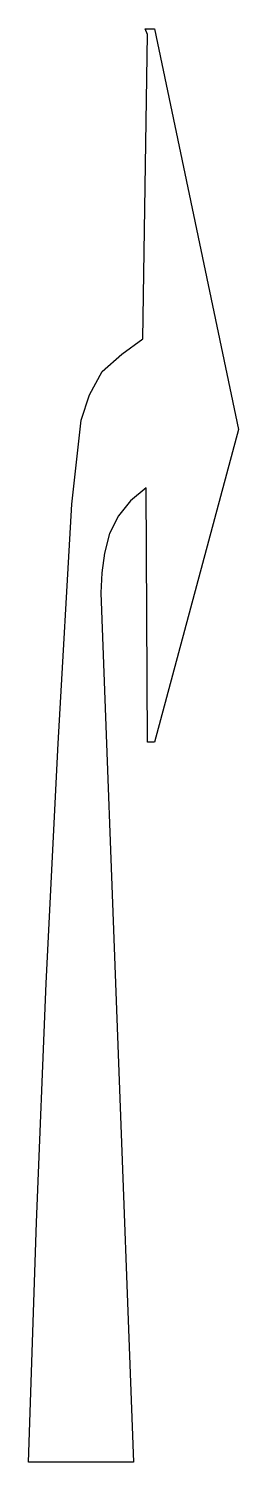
# Model space of a CAD drawing. Extents: x 12 to 36, y 0 to 163.
import ezdxf

# ---------------------------------------------------------------- set-up
doc = ezdxf.new("R2010")
doc.units = 0

msp = doc.modelspace()

# ---------------------------------------------------------------- linework, layer by layer
at = {"layer": 'Layer 1', "color": 7}
msp.add_lwpolyline([(25.53226, 162.851292), (26.590592, 162.851292), (36.11558, 117.343015), (26.590592, 81.888893), (25.796843, 81.888893), (25.664551, 110.72844), (23.878735, 109.276769), (22.489714, 107.558174), (21.497488, 105.572631), (20.902057, 103.320116), (20.607794, 101.080388), (20.505183, 98.822205), (24.209345, 0.132746), (12.30311, 0.132746), (13.194464, 27.334277), (14.307382, 54.525389), (15.64186, 81.706083), (17.197895, 108.876359), (18.256227, 118.401347), (19.216643, 121.284045), (20.637474, 123.95759), (22.866682, 125.922781), (25.267677, 127.661752), (25.796843, 162.189834), (25.53226, 162.851292), (25.53226, 162.851292)], close=True, dxfattribs=at)

doc.saveas('drawing.dxf')
